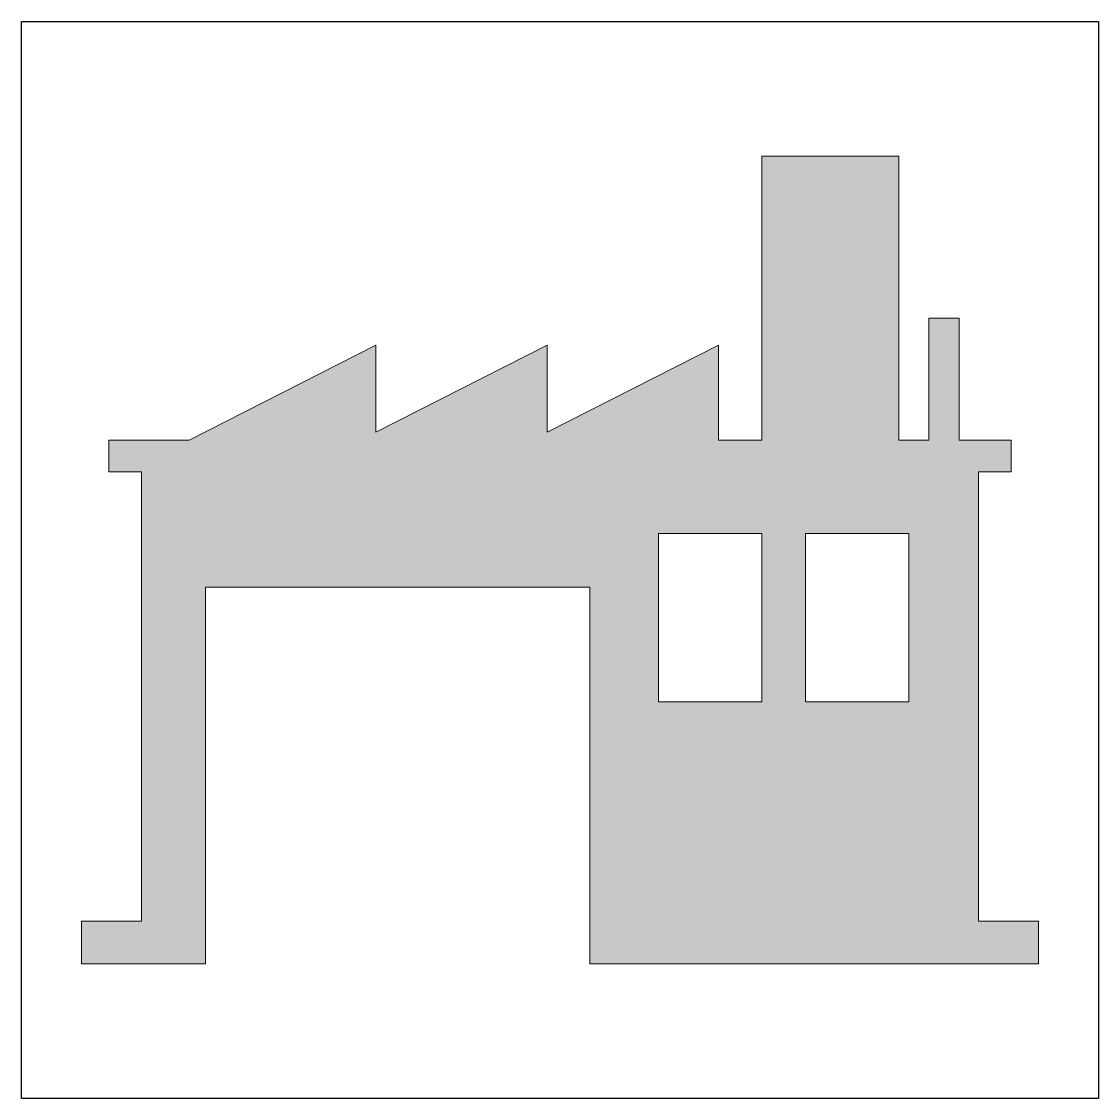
# Model space of a CAD drawing. Header units: inches. Extents: x 0 to 114, y 0 to 114.
import ezdxf

# ---------------------------------------------------------------- set-up
doc = ezdxf.new("R2010")
doc.units = ezdxf.units.IN
doc.header["$MEASUREMENT"] = 0
doc.layers.add('Image Background', color=7, linetype='Continuous')
doc.layers.add('Layer 1', color=7, linetype='Continuous')
picture_1 = doc.add_image_def('image1.png', size_in_pixel=(1350, 1350))

msp = doc.modelspace()

# ---------------------------------------------------------------- hatches: boundary and pattern name
at = {"layer": 'Layer 1', "true_color": 0xd8de80}
h = msp.add_hatch(color=61, dxfattribs=at)
h.dxf.hatch_style = 2
h.paths.add_polyline_path([(19.54, 14.28), (19.54, 54.27), (60.32, 54.27), (60.32, 14.28), (101.57, 14.28), (107.95, 14.28), (107.95, 18.81), (101.57, 18.81), (101.57, 66.51), (105.04, 66.51), (105.04, 69.87), (101.57, 69.87), (99.5, 69.87), (99.5, 82.82), (96.31, 82.82), (96.31, 69.87), (93.1, 69.87), (93.1, 100.02), (78.58, 100.02), (78.58, 69.87), (73.97, 69.87), (73.97, 79.95), (55.8, 70.72), (55.8, 79.95), (37.62, 70.72), (37.62, 79.95), (17.78, 69.87), (12.73, 69.87), (9.26, 69.87), (9.26, 66.51), (12.73, 66.51), (12.73, 18.81), (6.35, 18.81), (6.35, 14.28), (12.73, 14.28)])
h.paths.add_polyline_path([(83.19, 59.95), (94.18, 59.95), (94.18, 42.08), (83.19, 42.08)])
h.paths.add_polyline_path([(67.59, 59.95), (78.58, 59.95), (78.58, 42.08), (67.59, 42.08)])

# ---------------------------------------------------------------- linework, layer by layer
at = {"layer": 'Layer 1', "lineweight": 0}
for points in [[(19.54, 14.28), (19.54, 54.27), (60.32, 54.27), (60.32, 14.28), (101.57, 14.28), (107.95, 14.28), (107.95, 18.81), (101.57, 18.81), (101.57, 66.51), (105.04, 66.51), (105.04, 69.87), (101.57, 69.87), (99.5, 69.87), (99.5, 82.82), (96.31, 82.82), (96.31, 69.87), (93.1, 69.87), (93.1, 100.02), (78.58, 100.02), (78.58, 69.87), (73.97, 69.87), (73.97, 79.95), (55.8, 70.72), (55.8, 79.95), (37.62, 70.72), (37.62, 79.95), (17.78, 69.87), (12.73, 69.87), (9.26, 69.87), (9.26, 66.51), (12.73, 66.51), (12.73, 18.81), (6.35, 18.81), (6.35, 14.28), (12.73, 14.28), (19.54, 14.28)], [(67.59, 59.95), (78.58, 59.95), (78.58, 42.08), (67.59, 42.08), (67.59, 59.95)], [(83.19, 59.95), (94.18, 59.95), (94.18, 42.08), (83.19, 42.08), (83.19, 59.95)]]:
    msp.add_lwpolyline(points, dxfattribs=at)

# ---------------------------------------------------------------- pictures from other files: only their frames are drawn
at = {"layer": 'Image Background'}
image = msp.add_image(picture_1, insert=(0, 0), size_in_units=(114.3, 114.3), dxfattribs=at)

doc.saveas('drawing.dxf')
